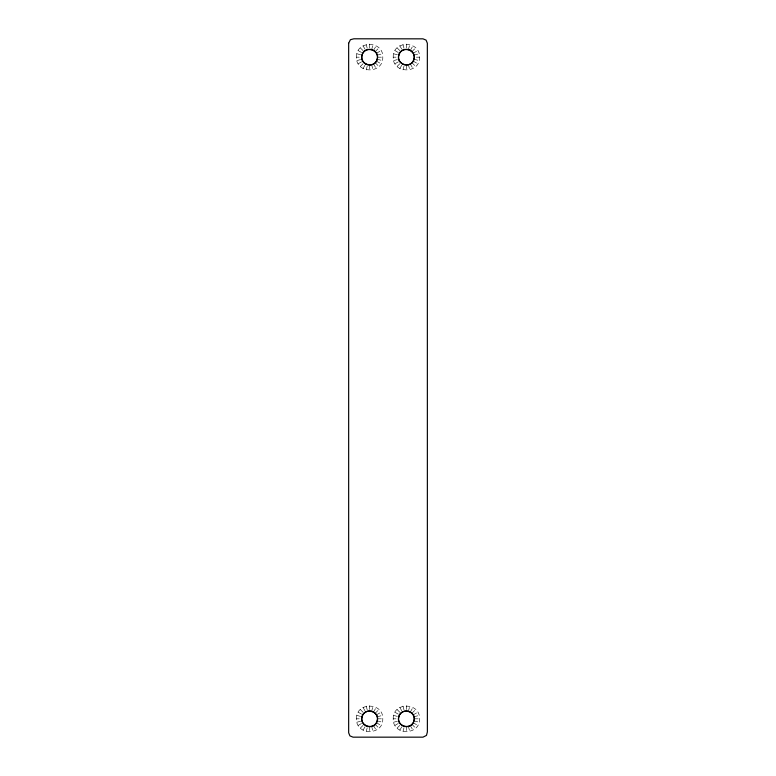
<?xml version="1.0" encoding="UTF-8"?>
<svg xmlns="http://www.w3.org/2000/svg" width="776" height="776" viewBox="0 0 776 776"><rect width="100%" height="100%" fill="white"/><g stroke="black" fill="none" stroke-linecap="round" stroke-linejoin="round"><path stroke-width="0.58" stroke-dasharray="3.88 2.91" d="M356.446 57.181C355.806 40.255 383.431 40.255 382.791 57.181C383.431 74.098 355.806 74.098 356.446 57.181L361.742 57.181M393.209 57.181C392.569 40.255 420.194 40.255 419.554 57.181C420.194 74.098 392.569 74.098 393.209 57.181L398.505 57.181M356.446 718.818C355.806 701.902 383.431 701.902 382.791 718.818C383.431 735.745 355.806 735.745 356.446 718.818L361.742 718.818M393.209 718.818C392.569 701.902 420.194 701.902 419.554 718.818C420.194 735.745 392.569 735.745 393.209 718.818L398.505 718.818M366.214 69.908L367.582 64.786M371.655 49.567L373.033 44.455M402.967 69.908L404.345 64.786M408.418 49.567L409.786 44.455M366.214 731.545L367.582 726.433M371.655 711.214L373.033 706.092M402.967 731.545L404.345 726.433M408.418 711.214L409.786 706.092M363.032 68.589L365.68 64.001M373.557 50.353L376.205 45.774M399.795 68.589L402.443 64.001M410.32 50.353L412.968 45.774M363.032 730.226L365.68 725.647M373.557 711.999L376.205 707.411M399.795 730.226L402.443 725.647M410.32 711.999L412.968 707.411M360.306 66.493L364.051 62.749M375.186 51.614L378.94 47.86M397.06 66.493L400.814 62.749M411.949 51.614L415.693 47.86M360.306 728.14L364.051 724.386M375.186 713.251L378.94 709.507M397.06 728.14L400.814 724.386M411.949 713.251L415.693 709.507M358.211 63.768L362.799 61.12M376.447 53.243L381.026 50.595M394.974 63.768L399.553 61.12M413.201 53.243L417.789 50.595M358.211 725.405L362.799 722.757M376.447 714.88L381.026 712.232M394.974 725.405L399.553 722.757M413.201 714.88L417.789 712.232M356.892 60.586L362.014 59.218M377.233 55.145L382.345 53.767M393.655 60.586L398.767 59.218M413.986 55.145L419.108 53.767M356.892 722.233L362.014 720.856M377.233 716.782L382.345 715.414M393.655 722.233L398.767 720.856M413.986 716.782L419.108 715.414M377.495 57.181L382.791 57.181M416.373 57.181L419.554 57.181M377.495 718.818L382.791 718.818M414.258 718.818L419.554 718.818M393.655 53.767L398.767 55.145M413.986 59.218L419.108 60.586M356.892 53.767L362.014 55.145M377.233 59.218L382.345 60.586M393.655 715.414L398.767 716.782M413.986 720.856L419.108 722.233M356.892 715.414L362.014 716.782M377.233 720.856L382.345 722.233M394.974 50.595L399.553 53.243M413.201 61.12L417.789 63.768M358.211 50.595L362.799 53.243M376.447 61.12L381.026 63.768M394.974 712.232L399.553 714.88M413.201 722.757L417.789 725.405M358.211 712.232L362.799 714.88M376.447 722.757L381.026 725.405M397.06 47.86L400.814 51.614M411.949 62.749L415.693 66.493M360.306 47.86L364.051 51.614M375.186 62.749L378.94 66.493M397.06 709.507L400.814 713.251M411.949 724.386L415.693 728.14M360.306 709.507L364.051 713.251M375.186 724.386L378.94 728.14M399.795 45.774L402.443 50.353M410.32 64.001L412.968 68.589M363.032 45.774L365.68 50.353M373.557 64.001L376.205 68.589M399.795 707.411L402.443 711.999M410.32 725.647L412.968 730.226M363.032 707.411L365.68 711.999M373.557 725.647L376.205 730.226M402.967 44.455L404.345 49.567M408.418 64.786L409.786 69.908M366.214 44.455L367.582 49.567M371.655 64.786L373.033 69.908M402.967 706.092L404.345 711.214M408.418 726.433L409.786 731.545M366.214 706.092L367.582 711.214M371.655 726.433L373.033 731.545M406.381 44.009L406.381 49.305M406.381 65.058L406.381 70.354M406.381 705.646L406.381 710.942M406.381 726.695L406.381 731.991M369.618 44.009L369.618 49.305M369.618 65.058L369.618 70.354M369.618 705.646L369.618 710.942M369.618 726.695L369.618 731.991"/><path stroke-width="1.16" d="M348.657 43.213L348.657 732.787L349.928 735.89L353.031 737.161L422.969 737.161L426.47 735.415L427.382 731.952L427.343 43.213L426.072 40.109L422.969 38.839L353.866 38.8L350.403 39.712L348.657 43.213M362.014 55.145C359.026 64.815 374.983 69.093 377.233 59.218C380.221 49.548 364.264 45.27 362.014 55.145M398.767 55.145C395.779 64.815 411.736 69.093 413.986 59.218C416.974 49.548 401.017 45.27 398.767 55.145M362.014 716.782C359.026 726.452 374.983 730.73 377.233 720.856C380.221 711.185 364.264 706.907 362.014 716.782M398.767 716.782C395.779 726.452 411.736 730.73 413.986 720.856C416.974 711.185 401.017 706.907 398.767 716.782M365.68 725.647A7.876 7.876 0 0 0 377.495 718.818A7.876 7.876 0 0 0 365.68 711.999A7.876 7.876 0 0 0 365.68 725.647M402.443 725.647A7.876 7.876 0 0 0 414.258 718.818A7.876 7.876 0 0 0 402.443 711.999A7.876 7.876 0 0 0 402.443 725.647M365.68 64.001A7.876 7.876 0 0 0 377.495 57.181A7.876 7.876 0 0 0 365.68 50.353A7.876 7.876 0 0 0 365.68 64.001M402.443 64.001A7.876 7.876 0 0 0 414.258 57.181A7.876 7.876 0 0 0 402.443 50.353A7.876 7.876 0 0 0 402.443 64.001"/></g></svg>
